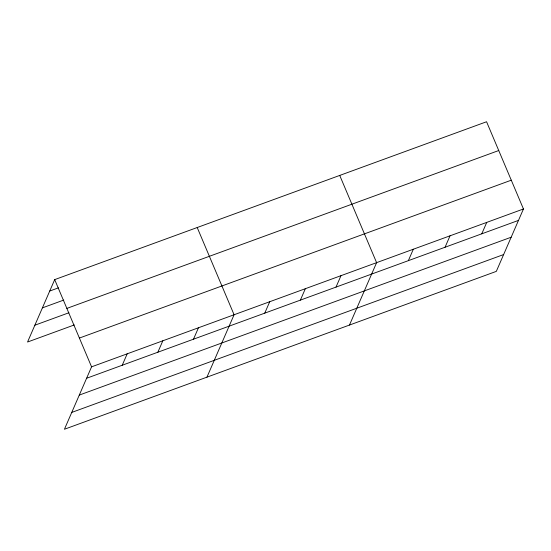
<?xml version="1.0" encoding="UTF-8"?>
<svg xmlns="http://www.w3.org/2000/svg" width="551" height="551" viewBox="0 0 551 551"><rect width="100%" height="100%" fill="white"/><g stroke="black" fill="none" stroke-linecap="round" stroke-linejoin="round"><path stroke-width="0.83" d="M523.45 208.974L91.569 366.842L64.433 429.25L496.313 271.381L523.45 208.974L486.567 121.75L54.687 279.619L27.55 342.026L74.268 324.952M122.232 365.244L127.198 353.818M157.861 352.22L162.827 340.793M193.491 339.196L198.456 327.769M206.956 377.153L234.085 314.745L197.21 227.522M264.749 313.147L269.721 301.721M300.378 300.123L305.35 288.696M336.014 287.099L340.979 275.672M349.472 325.056L376.608 262.648L339.726 175.425M408.353 260.657L413.319 249.231M445.063 247.234L450.029 235.807M481.774 233.817L486.74 222.39M49.721 291.045L58.427 287.863M42.399 307.871L63.778 300.054M66.857 308.402L498.738 150.533M34.865 325.207L68.909 312.761M79.399 338.059L511.28 180.191M86.597 378.268L518.484 220.4M79.282 395.088L511.17 237.219M71.747 412.423L503.628 254.555M54.687 279.619L91.569 366.842"/></g></svg>
